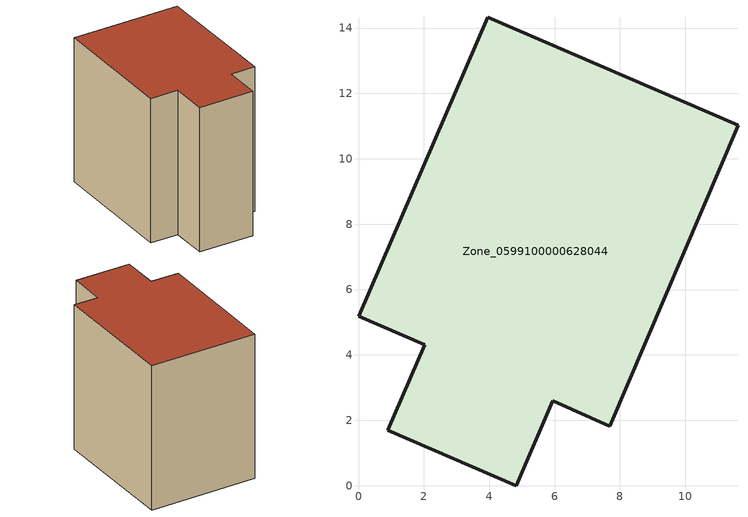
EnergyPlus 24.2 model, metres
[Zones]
Zone_0599100000628044
 floor ground (C_G): 11.61,11.02 7.69,1.82 5.95,2.6 4.83,0 0.89,1.7 2.03,4.31 0,5.18 3.96,14.33 z0
 wall outside (C_F): 2.03,4.31 0.89,1.7 4.83,0 5.95,2.6 7.69,1.82 11.61,11.02 3.96,14.33 0,5.18 2.03,4.31 z0:11.39
 roof outside (C_R): 11.61,11.02 3.96,14.33 0,5.18 2.03,4.31 0.89,1.7 4.83,0 5.95,2.6 7.69,1.82 z11.39
[BUILDING]
Pand.0599100000628044: North Axis=0; Terrain=City; Loads Convergence Tolerance Value=0.04; Temperature Convergence Tolerance Value=0.4; Solar Distribution=FullExterior; Maximum Number of Warmup Days=25; Minimum Number of Warmup Days=1
[Site:Location]
Rotterdam.The.Hague.AP_ZH_NLD Design_Conditions: Latitude=51.96; Longitude=4.45; Time Zone=1; Elevation=-4.5
[SITE:GROUNDTEMPERATURE:BUILDINGSURFACE]
18, 18, 18, 18, 18, 18, 18, 18, 18, 18, 18, 18
[MATERIAL] Thermal Absorptance=0.9; Solar Absorptance=0.7; Visible Absorptance=0.7
Name | Roughness | Thickness | Conductivity | Density | Specific Heat
G.TI.1946 | MediumSmooth | 0.15 | 1 | 540 | 1210
F.TI.1946 | Rough | 0.3 | 0.857143 | 1920 | 840
R.TI.1946 | MediumRough | 0.2 | 0.1 | 1500 | 1000
[CONSTRUCTION]
C_G: G.TI.1946
C_F: F.TI.1946
C_R: R.TI.1946
[ZONE]
Zone_0599100000628044: Type=1; Multiplier=1; Ceiling Height=Autocalculate; Volume=Autocalculate; Floor Area=autocalculate; Part of Total Floor Area=Yes
[ZONEINFILTRATION:DESIGNFLOWRATE]
Infil_Zone_0599100000628044: Zone or ZoneList or Space or SpaceList=Zone_0599100000628044; Schedule=AlwaysOn; Design Flow Rate Calculation Method=Flow/Area; Flow Rate per Floor Area=0.003; Constant Term Coefficient=1; Temperature Term Coefficient=0; Velocity Term Coefficient=0; Velocity Squared Term Coefficient=0
[HVACTEMPLATE:ZONE:IDEALLOADSAIRSYSTEM]
Zone_0599100000628044: Maximum Heating Supply Air Temperature=50; Minimum Cooling Supply Air Temperature=13; Maximum Heating Supply Air Humidity Ratio=0.0156; Minimum Cooling Supply Air Humidity Ratio=0.0077; Heating Limit=NoLimit; Cooling Limit=NoLimit; Dehumidification Control Type=ConstantSensibleHeatRatio; Cooling Sensible Heat Ratio=0.7; Dehumidification Setpoint=60; Humidification Control Type=None; Humidification Setpoint=30; Outdoor Air Method=None; Outdoor Air Flow Rate per Person=0.00944; Outdoor Air Flow Rate per Zone Floor Area=0; Outdoor Air Flow Rate per Zone=0; Demand Controlled Ventilation Type=None; Outdoor Air Economizer Type=NoEconomizer; Heat Recovery Type=None; Sensible Heat Recovery Effectiveness=0.7; Latent Heat Recovery Effectiveness=0.65
[ZONECONTROL:THERMOSTAT]
ThermostatControl_Zone_0599100000628044: Zone or ZoneList=Zone_0599100000628044; Control Type Schedule=DualSetpointControlType; Control 1=Thermostat_Zone_0599100000628044; Temperature Difference Between Cutout And Setpoint=0
[THERMOSTATSETPOINT:DUALSETPOINT]
Thermostat_Zone_0599100000628044: Heating Setpoint Temperature Schedule=HeatingSetpoint_Zone_0599100000628044; Cooling Setpoint Temperature Schedule=CoolingSetpoint_Zone_0599100000628044
[SCHEDULE:COMPACT]
HeatingSetpoint_Zone_0599100000628044: Through: 12/31, For: AllDays, Until: 24:00, 21
CoolingSetpoint_Zone_0599100000628044: Through: 12/31, For: AllDays, Until: 24:00, 24
DualSetpointControlType: Through: 12/31, For: AllDays, Until: 24:00, 4
AlwaysOn: Through: 12/31, For: AllDays, Until: 24:00, 1
